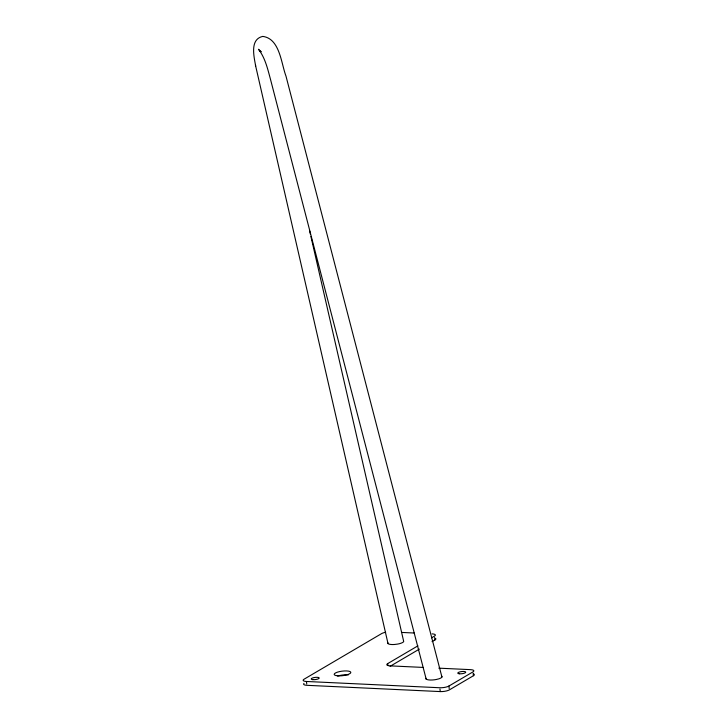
<?xml version="1.0" encoding="UTF-8"?>
<svg xmlns="http://www.w3.org/2000/svg" width="728" height="728" viewBox="0 0 728 728"><rect width="100%" height="100%" fill="white"/><g stroke="black" fill="none" stroke-linecap="round" stroke-linejoin="round"><path stroke-width="1.09" d="M387.887 665.337L387.678 663.627L417.908 645.845M431.567 637.819L434.489 636.099A6.698 1.82 -7 0 0 432.086 633.861M390.099 666.32L419.355 649.112M432.041 641.65L434.962 639.93A6.698 1.82 -7 0 0 435.644 638.465M385.649 632.295A6.698 1.82 -7 0 0 381.609 633.606L304.031 679.233A6.698 1.82 -7 0 0 306.433 681.472L439.803 687.751A6.698 1.82 -7 0 0 448.894 686.049L472.963 671.889A6.698 1.82 -7 0 0 470.561 669.651L438.82 668.158M473.637 673.955A6.698 1.82 -7 0 1 473.437 675.73L449.367 689.889A6.698 1.82 -7 0 1 440.267 691.582L306.907 685.312A6.698 1.82 -7 0 1 303.986 683.437M401.883 632.441L414.186 633.014M422.959 667.412L390.081 665.865A6.698 1.82 -7 0 1 387.678 663.627M261.452 51.724L259.514 50.878L260.542 51.542L258.504 49.258C265.201 57.931 267.695 69.042 270.516 79.434L426.18 679.106L427.591 679.715A8.172 2.23 -7 0 0 436.063 679.543L438.866 678.851A7.972 2.175 -7 0 0 441.714 676.203M441.932 677.04L285.977 76.094C281.09 63.181 279.88 38.666 262.79 36.4C249.567 39.257 254.026 56.648 255.683 66.112M309.646 230.922L310.41 234.279M310.911 236.464L403.712 641.541A8.172 2.23 -7 0 1 397.761 644.062L394.649 644.471A7.972 2.175 -7 0 1 388.015 643.597L255.437 65.047M387.851 642.751L388.015 643.597M473.127 673.173L473.437 675.73M448.894 686.049L449.203 688.606M434.652 637.373L434.962 639.93M439.958 689.025L440.267 691.582M306.433 681.472L306.752 684.029M337.838 676.021A8.372 2.275 -7 0 1 348.403 674.883M426.18 679.106A7.972 2.175 -7 0 1 425.971 678.269M337.328 675.784A8.372 2.275 -7 0 0 350.732 672.809A8.372 2.275 -7 0 0 339.476 671.607A8.372 2.275 -7 0 0 337.328 675.784M312.749 679.634A4.022 1.092 -7 0 0 319.183 678.205A4.022 1.092 -7 0 0 313.777 677.631A4.022 1.092 -7 0 0 312.749 679.634M459.277 673.782A4.022 1.092 -7 0 0 465.711 672.354A4.022 1.092 -7 0 0 460.305 671.78A4.022 1.092 -7 0 0 459.277 673.782"/></g></svg>
